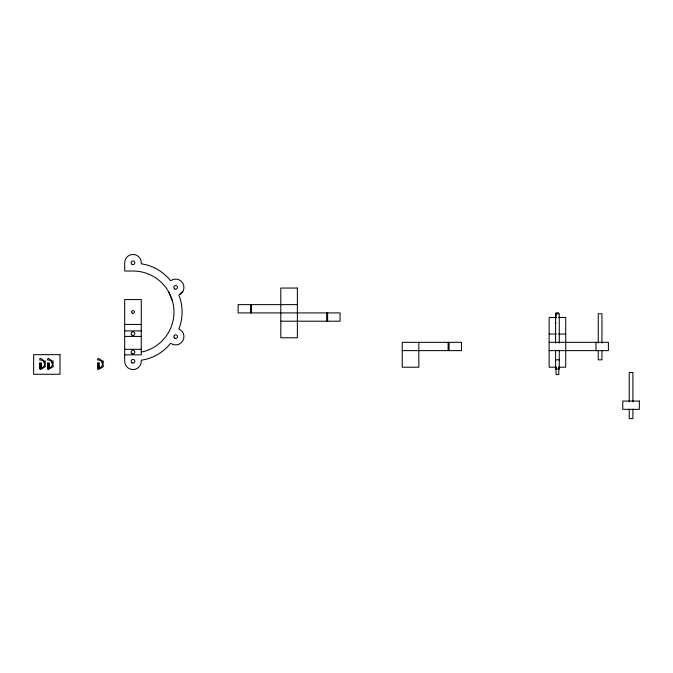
<?xml version="1.0" encoding="UTF-8"?>
<svg xmlns="http://www.w3.org/2000/svg" width="673" height="673" viewBox="0 0 673 673"><rect width="100%" height="100%" fill="white"/><g stroke="black" fill="none" stroke-linecap="round" stroke-linejoin="round"><path stroke-width="1.01" d="M182.837 291.518L178.858 295.094C183.191 305.677 183.191 318.346 178.858 328.92L179.8 329.467A8.286 8.286 0 0 1 182.837 340.79A8.286 8.286 0 0 1 171.514 343.827L170.563 343.28C163.573 352.324 152.603 358.659 141.271 360.19L141.271 361.283A8.286 8.286 0 0 1 132.985 369.578A8.286 8.286 0 0 1 124.69 361.283L124.69 299.578L141.271 299.578L141.271 354.839L124.69 354.839M40.044 363.521L40.102 364.682M48.826 364.64L48.767 363.47M97.964 363.521L97.879 364.556M48.027 363.412L47.615 364.017L48.103 364.774M40.649 364.8L41.255 364.135L40.767 363.386M141.271 351.903L143.593 351.6A40.986 40.986 0 0 0 132.985 271.026L124.69 271.026L124.69 262.731A8.286 8.286 0 0 1 132.985 254.444A8.286 8.286 0 0 1 141.271 262.731L141.271 263.824C152.603 265.364 163.573 271.699 170.563 280.742L171.514 280.195A8.286 8.286 0 0 1 182.837 283.224A8.286 8.286 0 0 1 179.8 294.547M41.347 368.064L41.583 368.038A4.097 4.097 0 0 0 40.515 359.979L39.69 359.979L39.8 358.734L40.515 358.322L44.275 360.955L45.369 361.031L45.108 365.767L45.613 366.541L40.102 369.721L39.69 362.831L41.347 362.831L41.347 368.358L39.69 368.358M49.179 368.064L49.407 368.038A4.097 4.097 0 0 0 48.347 359.979L47.522 359.979L47.522 359.155L48.347 358.322L52.107 360.955L53.201 361.031L52.931 365.767L53.445 366.541L47.934 369.721L47.522 362.831L49.179 362.831L49.179 368.358L47.522 368.358M99.276 368.064L99.503 368.038A4.097 4.097 0 0 0 98.443 359.979L97.619 359.979L97.619 359.155L98.443 358.322L102.203 360.955L103.297 361.031L103.028 365.767L103.541 366.541L98.031 369.721L97.619 362.831L99.276 362.831L99.276 368.358L97.619 368.358M297.382 304.625L238.133 304.625L238.133 312.92L340.058 312.92L340.058 321.206L280.809 321.206M558.809 312.861L556.049 312.861L556.049 318.093M556.394 317.471L549.143 317.471L549.143 367.206L556.394 367.206M558.464 317.471L565.715 317.471L565.715 367.206L558.464 367.206M555.587 322.998L556.125 322.998M124.69 324.445L141.271 324.445M124.69 330.889L141.271 330.889M549.143 334.044L556.394 334.044M558.464 334.044L565.715 334.044M124.69 336.416L141.271 336.416M549.143 342.338L608.392 342.338L608.392 350.625L549.143 350.625M124.69 349.312L141.271 349.312M402.235 350.625L461.493 350.625L461.493 342.338L402.235 342.338L402.235 367.206L418.816 367.206L418.816 342.338M555.587 359.836L559.271 359.836M39.69 365.321L41.347 365.321M47.522 365.321L49.179 365.321M97.619 365.321L99.276 365.321M39.69 365.969L41.347 365.969M47.522 365.969L49.179 365.969M97.619 365.969L99.276 365.969M39.69 366.516L41.347 366.516M47.522 366.516L49.179 366.516M97.619 366.516L99.276 366.516M39.69 367.811L41.347 367.811M47.522 367.811L49.179 367.811M97.619 367.811L99.276 367.811M168.477 291.518L172.574 301.403M101.993 362.032L102.405 363.016M51.897 362.032L52.309 363.016M44.065 362.032L44.477 363.016M632.906 401.806L632.906 372.506L629.221 372.506L629.221 401.806M632.906 409.134L632.906 418.556L629.221 418.556L629.221 409.134M601.948 343.087L601.948 313.786L598.263 313.786L598.263 343.087M601.948 350.414L601.948 359.836L598.263 359.836L598.263 350.414M595.958 342.338L595.958 350.625M559.271 343.087L559.271 313.786L555.587 313.786L555.587 343.087M559.271 350.204L559.271 369.048L555.587 369.048L555.587 350.204M558.809 368.299L558.809 374.575L556.049 374.575L556.049 367.248M449.059 342.338L449.059 350.625M448.109 342.338L448.109 350.625M327.625 312.92L327.625 321.206M326.674 312.92L326.674 321.206M251.509 304.625L251.509 312.92M250.566 304.625L250.566 312.92M297.382 288.052L280.809 288.052L280.809 337.787L297.382 337.787L297.382 288.052M60.006 354.671L33.65 354.671L33.65 374.264L60.006 374.264L60.006 354.671M639.35 401.058L622.769 401.058L622.769 409.344L639.35 409.344L639.35 401.058M132.059 362.882A1.842 1.842 0 0 0 134.827 361.283A1.842 1.842 0 0 0 132.059 359.693A1.842 1.842 0 0 0 132.059 362.882M174.357 337.947A1.842 1.842 0 0 0 177.436 337.123A1.842 1.842 0 0 0 175.182 334.868A1.842 1.842 0 0 0 174.357 337.947M174.736 288.969A1.842 1.842 0 0 0 177.495 287.371A1.842 1.842 0 0 0 174.736 285.781A1.842 1.842 0 0 0 174.736 288.969M132.059 264.329A1.842 1.842 0 0 0 134.827 262.731A1.842 1.842 0 0 0 132.059 261.141A1.842 1.842 0 0 0 132.059 264.329M132.295 313.206A1.38 1.38 0 0 0 134.364 312.011A1.38 1.38 0 0 0 132.295 310.817A1.38 1.38 0 0 0 132.295 313.206M132.059 335.247A1.842 1.842 0 0 0 134.827 333.657A1.842 1.842 0 0 0 132.059 332.058A1.842 1.842 0 0 0 132.059 335.247M132.059 353.67A1.842 1.842 0 0 0 134.827 352.072A1.842 1.842 0 0 0 132.059 350.482A1.842 1.842 0 0 0 132.059 353.67"/></g></svg>
